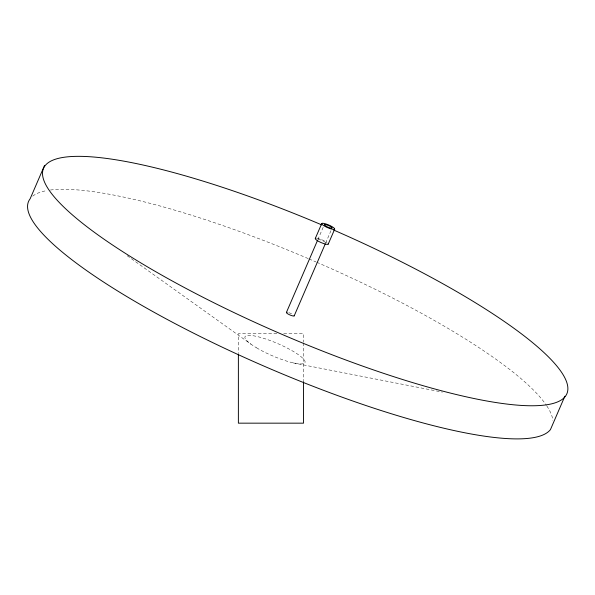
<?xml version="1.0" encoding="UTF-8"?>
<svg xmlns="http://www.w3.org/2000/svg" width="595" height="595" viewBox="0 0 595 595"><rect width="100%" height="100%" fill="white"/><g stroke="black" fill="none" stroke-linecap="round" stroke-linejoin="round"><path stroke-width="0.45" stroke-dasharray="2.98 2.23" d="M317.879 239.569L323.97 225.453M325.651 243.013L331.028 230.562M276.846 333.654L238.379 333.654L238.379 353.028M283.741 333.654L303.517 333.654L303.517 341.961M293.157 362.891L442.42 392.127M127.152 255.694L251.008 344.193M303.517 342.884L303.517 380.718M32.718 196.142A284.931 58.139 23.3 0 1 47.087 190.534M50.411 190.021A284.931 58.139 23.3 0 1 308.21 258.587M309.073 258.959A284.931 58.139 23.3 0 1 315.915 261.904M316.771 262.276A284.931 58.139 23.3 0 1 546.403 405.344M546.872 406.043A284.931 58.139 23.3 0 1 552.837 420.464M288.828 312.687A4.254 0.87 23.3 0 1 292.71 314.413M316.622 238.223A7.058 1.443 23.3 0 1 326.953 242.477M318.147 239.443A4.254 0.87 23.3 0 1 321.783 240.358A4.254 0.87 23.3 0 1 325.398 242.425M256.527 347.8A32.636 6.657 23.3 0 0 304.781 362.891A32.636 6.657 23.3 0 0 263.63 338.317A32.636 6.657 23.3 0 0 256.527 347.8"/><path stroke-width="0.89" d="M44.536 165.432L30.144 198.775A284.931 58.139 23.3 0 0 254.519 361.968A284.931 58.139 23.3 0 0 550.464 429.568L564.856 396.225M315.32 238.431L321.769 223.489M286.418 312.442L317.514 240.417M294.19 315.893L325.287 243.861M328.209 244.151L334.665 229.209A7.058 1.443 23.3 0 0 325.762 223.891A7.058 1.443 23.3 0 0 324.223 225.944A7.058 1.443 23.3 0 0 334.665 229.209M303.517 381.64L303.517 423.164L238.379 423.164L238.379 353.958M333.713 230.057A284.931 58.139 23.3 0 1 518.565 405.232A284.931 58.139 23.3 0 1 67.48 210.511A284.931 58.139 23.3 0 1 321.746 224.888M294.198 315.647A4.254 0.87 23.3 0 1 289.267 314.651A4.254 0.87 23.3 0 1 287.207 312.316M328.224 243.749A7.058 1.443 23.3 0 1 320.876 242.477A7.058 1.443 23.3 0 1 315.767 238.223M325.807 226.107A4.254 0.87 23.3 0 0 332.099 228.071A4.254 0.87 23.3 0 0 326.737 224.865A4.254 0.87 23.3 0 0 325.807 226.107"/></g></svg>
